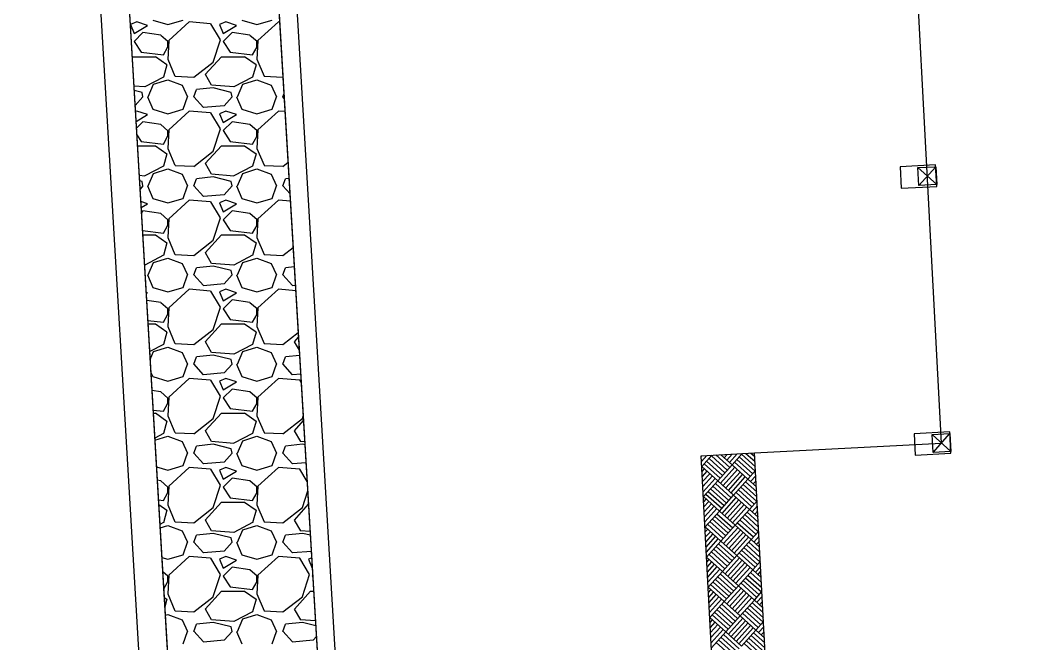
# Model space of a CAD drawing. Extents: x -31423 to 1909503, y -2344077 to 1640342.
# Drawn here: x 113341 to 124654, y -6140 to 860 of the extents above; entities that cross this region are included whole.
import ezdxf

# ---------------------------------------------------------------- set-up
doc = ezdxf.new("R2010")
doc.units = 0
for name, color, linetype in [('Level 1', 7, 'Continuous'), ('Level 13', 7, 'Continuous'), ('Level 14', 7, 'Continuous'), ('Level 15', 7, 'Continuous'), ('Level 17', 7, 'Continuous'), ('Level 18', 7, 'Continuous')]:
    doc.layers.add(name, color=color, linetype=linetype)

# ---------------------------------------------------------------- blocks, each defined once
blk = doc.blocks.new('COT220')
at = {"layer": 'Level 13'}
for p, q in [((-1100, 1100), (1100, 1100)), ((-1100, -1100), (-1100, 1100)), ((-1100, -1100), (1100, 1100)), ((1100, -1100), (-1100, 1100)), ((1100, 1100), (1100, -1100)), ((1100, -1100), (-1100, -1100))]:
    blk.add_line(p, q, dxfattribs=at)
at = {"layer": 'Level 18'}
for p, q in [((-1100, -1100), (-1100, 1100)), ((-1100, 1100), (1100, 1100)), ((1100, 1100), (1100, -1100)), ((1100, -1100), (-1100, -1100))]:
    blk.add_line(p, q, dxfattribs=at)
blk = doc.blocks.new('A$C7E8')
at = {"layer": 'Level 1'}
blk.add_lwpolyline([(12.33, 172.36), (6.34, 172.04), (0, 291.87), (5.99, 292.19)], dxfattribs=at)
at = {"layer": 'Level 13'}
for points in [[(22.32, 324.3), (22.44, 321.9), (26.44, 322.11), (26.31, 324.51)], [(23.9, 294.34), (24.03, 291.94), (28.02, 292.15), (27.9, 294.55)]]:
    blk.add_lwpolyline(points, close=True, dxfattribs=at)
at = {"layer": 'Level 14'}
for p, q in [((0, 291.8), (0.07, 291.87)), ((0.03, 291.23), (0.64, 291.9)), ((0.06, 290.67), (1.2, 291.93)), ((1.62, 291.96), (3.19, 290.55)), ((2.19, 291.99), (3.45, 290.85)), ((2.26, 291.92), (2.33, 291.99)), ((2.56, 291.65), (2.9, 292.02)), ((2.86, 291.38), (3.46, 292.05)), ((3.16, 291.11), (4.03, 292.08)), ((3.45, 290.85), (4.59, 292.11)), ((4.52, 292.04), (6.07, 290.64)), ((5.01, 292.14), (6.04, 291.21)), ((5.57, 292.17), (6.01, 291.77)), ((5.65, 292.09), (5.72, 292.17)), ((5.95, 291.83), (6.01, 291.89)), ((0.33, 290.96), (2.12, 289.36)), ((0.6, 291.26), (2.38, 289.66)), ((0.87, 291.56), (2.65, 289.95)), ((1.13, 291.86), (2.92, 290.25)), ((1.85, 289.06), (3.45, 290.85)), ((3.45, 290.85), (5.24, 289.24)), ((3.72, 291.14), (5.51, 289.54)), ((3.99, 291.44), (5.77, 289.84)), ((4.26, 291.74), (6.04, 290.13)), ((0.06, 290.67), (1.85, 289.06)), ((0.06, 290.67), (0.06, 290.67)), ((0.09, 290.1), (0.36, 290.4)), ((0.12, 289.54), (0.66, 290.13)), ((0.15, 288.97), (0.96, 289.86)), ((2.15, 288.79), (3.75, 290.58)), ((2.44, 288.53), (4.05, 290.31)), ((2.74, 288.26), (4.35, 290.04)), ((3.04, 287.99), (4.64, 289.78)), ((5.24, 289.24), (6.1, 290.2)), ((5.54, 288.97), (6.13, 289.63)), ((0.18, 288.41), (1.25, 289.6)), ((0.21, 287.84), (1.55, 289.33)), ((0.24, 287.28), (1.85, 289.06)), ((1.58, 288.76), (3.37, 287.16)), ((1.85, 289.06), (3.63, 287.46)), ((3.34, 287.72), (4.94, 289.51)), ((3.63, 287.46), (5.24, 289.24)), ((4.7, 288.65), (6.25, 287.25)), ((4.97, 288.94), (6.22, 287.82)), ((5.24, 289.24), (6.19, 288.38)), ((5.83, 288.71), (6.16, 289.07)), ((6.13, 288.44), (6.19, 288.5)), ((0.51, 287.57), (2.3, 285.97)), ((0.78, 287.87), (2.56, 286.27)), ((1.05, 288.17), (2.83, 286.56)), ((1.31, 288.47), (3.1, 286.86)), ((2.03, 285.67), (3.63, 287.46)), ((3.63, 287.46), (5.42, 285.85)), ((3.9, 287.75), (5.68, 286.15)), ((4.17, 288.05), (5.95, 286.45)), ((4.44, 288.35), (6.22, 286.74)), ((0.24, 287.28), (2.03, 285.67)), ((0.24, 287.28), (0.24, 287.28)), ((0.27, 286.71), (0.54, 287.01)), ((0.3, 286.15), (0.84, 286.74)), ((0.33, 285.58), (1.14, 286.47)), ((2.33, 285.4), (3.93, 287.19)), ((2.62, 285.14), (4.23, 286.92)), ((2.92, 284.87), (4.52, 286.65)), ((3.22, 284.6), (4.82, 286.39)), ((5.42, 285.85), (6.28, 286.81)), ((5.71, 285.58), (6.31, 286.24)), ((0.36, 285.02), (1.43, 286.21)), ((0.39, 284.45), (1.73, 285.94)), ((0.42, 283.89), (2.03, 285.67)), ((1.76, 285.37), (3.54, 283.77)), ((2.03, 285.67), (3.81, 284.07)), ((3.51, 284.33), (5.12, 286.12)), ((3.81, 284.07), (5.42, 285.85)), ((4.88, 285.26), (6.43, 283.86)), ((5.15, 285.55), (6.4, 284.43)), ((5.42, 285.85), (6.37, 284.99)), ((6.01, 285.32), (6.34, 285.68)), ((6.31, 285.05), (6.37, 285.11)), ((0.69, 284.18), (2.47, 282.58)), ((0.96, 284.48), (2.74, 282.88)), ((1.23, 284.78), (3.01, 283.17)), ((1.49, 285.08), (3.28, 283.47)), ((2.21, 282.28), (3.81, 284.07)), ((3.81, 284.07), (5.6, 282.46)), ((4.08, 284.36), (5.86, 282.76)), ((4.35, 284.66), (6.13, 283.06)), ((4.61, 284.96), (6.4, 283.35)), ((0.42, 283.89), (2.21, 282.28)), ((0.42, 283.89), (0.42, 283.89)), ((0.45, 283.32), (0.72, 283.62)), ((0.48, 282.76), (1.02, 283.35)), ((0.51, 282.19), (1.31, 283.08)), ((2.5, 282.01), (4.11, 283.8)), ((2.8, 281.75), (4.41, 283.53)), ((3.1, 281.48), (4.7, 283.26)), ((3.4, 281.21), (5, 283)), ((5.6, 282.46), (6.46, 283.42)), ((5.89, 282.19), (6.49, 282.85)), ((0.54, 281.63), (1.61, 282.82)), ((0.57, 281.06), (1.91, 282.55)), ((0.6, 280.5), (2.21, 282.28)), ((1.67, 281.69), (3.46, 280.08)), ((1.94, 281.98), (3.72, 280.38)), ((2.21, 282.28), (3.99, 280.68)), ((3.69, 280.94), (5.3, 282.73)), ((3.99, 280.68), (5.6, 282.46)), ((5.06, 281.87), (6.61, 280.47)), ((5.33, 282.16), (6.58, 281.04)), ((5.6, 282.46), (6.55, 281.6)), ((6.19, 281.93), (6.52, 282.29)), ((6.49, 281.66), (6.55, 281.72)), ((0.87, 280.8), (2.65, 279.19)), ((1.14, 281.09), (2.92, 279.49)), ((1.4, 281.39), (3.19, 279.79)), ((2.39, 278.89), (3.99, 280.68)), ((3.99, 280.68), (5.78, 279.07)), ((4.26, 280.97), (6.04, 279.37)), ((4.53, 281.27), (6.31, 279.67)), ((4.79, 281.57), (6.58, 279.96)), ((0.6, 280.5), (2.39, 278.89)), ((0.6, 280.5), (0.6, 280.5)), ((0.63, 279.93), (0.9, 280.23)), ((0.66, 279.37), (1.2, 279.96)), ((0.69, 278.8), (1.49, 279.7)), ((0.72, 278.24), (1.79, 279.43)), ((2.68, 278.63), (4.29, 280.41)), ((2.98, 278.36), (4.59, 280.14)), ((3.28, 278.09), (4.88, 279.87)), ((3.58, 277.82), (5.18, 279.61)), ((5.78, 279.07), (6.64, 280.03)), ((6.07, 278.8), (6.67, 279.46)), ((0.75, 277.67), (2.09, 279.16)), ((0.78, 277.11), (2.39, 278.89)), ((1.85, 278.3), (3.64, 276.69)), ((2.12, 278.6), (3.9, 276.99)), ((2.39, 278.89), (4.17, 277.29)), ((3.87, 277.56), (5.48, 279.34)), ((4.17, 277.29), (5.78, 279.07)), ((5.24, 278.48), (6.79, 277.08)), ((5.51, 278.78), (6.76, 277.65)), ((5.78, 279.07), (6.73, 278.21)), ((6.37, 278.54), (6.7, 278.9)), ((6.67, 278.27), (6.73, 278.33)), ((1.05, 277.41), (2.83, 275.8)), ((1.32, 277.7), (3.1, 276.1)), ((1.58, 278), (3.37, 276.4)), ((2.57, 275.5), (4.17, 277.29)), ((4.17, 277.29), (5.96, 275.68)), ((4.44, 277.59), (6.22, 275.98)), ((4.71, 277.88), (6.49, 276.28)), ((4.97, 278.18), (6.76, 276.58)), ((0.78, 277.11), (2.57, 275.5)), ((0.78, 277.11), (0.78, 277.11)), ((0.81, 276.54), (1.08, 276.84)), ((0.84, 275.98), (1.38, 276.57)), ((0.87, 275.41), (1.67, 276.31)), ((0.9, 274.85), (1.97, 276.04)), ((2.86, 275.24), (4.47, 277.02)), ((3.16, 274.97), (4.77, 276.75)), ((3.46, 274.7), (5.06, 276.49)), ((3.76, 274.43), (5.36, 276.22)), ((5.96, 275.68), (6.81, 276.64)), ((6.25, 275.42), (6.84, 276.07)), ((0.93, 274.28), (2.27, 275.77)), ((0.96, 273.72), (2.57, 275.5)), ((2.03, 274.91), (3.82, 273.3)), ((2.3, 275.21), (4.08, 273.6)), ((2.57, 275.5), (4.35, 273.9)), ((4.05, 274.17), (5.66, 275.95)), ((4.35, 273.9), (5.96, 275.68)), ((5.42, 275.09), (6.97, 273.69)), ((5.69, 275.39), (6.94, 274.26)), ((5.96, 275.68), (6.91, 274.82)), ((6.55, 275.15), (6.87, 275.51)), ((6.85, 274.88), (6.9, 274.94)), ((1.23, 274.02), (3.01, 272.41)), ((1.5, 274.31), (3.28, 272.71)), ((1.76, 274.61), (3.55, 273.01)), ((2.75, 272.11), (4.35, 273.9)), ((4.35, 273.9), (6.13, 272.29)), ((4.62, 274.2), (6.4, 272.59)), ((4.89, 274.49), (6.67, 272.89)), ((5.15, 274.79), (6.94, 273.19)), ((0.96, 273.72), (2.75, 272.11)), ((0.96, 273.72), (0.96, 273.72)), ((0.99, 273.15), (1.26, 273.45)), ((1.02, 272.59), (1.56, 273.18)), ((1.05, 272.02), (1.85, 272.92)), ((1.08, 271.46), (2.15, 272.65)), ((3.04, 271.85), (4.65, 273.63)), ((3.34, 271.58), (4.95, 273.36)), ((3.64, 271.31), (5.24, 273.1)), ((3.93, 271.04), (5.54, 272.83)), ((6.13, 272.29), (6.99, 273.25)), ((6.43, 272.03), (7.02, 272.68)), ((1.11, 270.89), (2.45, 272.38)), ((1.14, 270.33), (2.75, 272.11)), ((2.21, 271.52), (3.99, 269.91)), ((2.48, 271.82), (4.26, 270.21)), ((2.75, 272.11), (4.53, 270.51)), ((4.23, 270.78), (5.84, 272.56)), ((4.53, 270.51), (6.13, 272.29)), ((5.6, 271.7), (7.15, 270.3)), ((5.87, 272), (7.12, 270.87)), ((6.13, 272.29), (7.09, 271.43)), ((6.73, 271.76), (7.05, 272.12)), ((7.03, 271.49), (7.08, 271.55)), ((1.68, 270.92), (3.46, 269.32)), ((1.94, 271.22), (3.73, 269.62)), ((4.8, 270.81), (6.58, 269.2)), ((5.06, 271.1), (6.85, 269.5)), ((5.33, 271.4), (7.12, 269.8))]:
    blk.add_line(p, q, dxfattribs=at)
at = {"layer": 'Level 15'}
blk.add_lwpolyline([(26.96, 293.3), (17.92, 464.06), (169.71, 472.09), (178.75, 301.33), (199.72, 302.44), (206.06, 182.61), (185.09, 181.5), (194.13, 10.74), (42.34, 2.7), (33.3, 173.47), (12.33, 172.36), (5.99, 292.19), (26.96, 293.3)], dxfattribs=at)
at = {"layer": 'Level 13', "xscale": 0.0009090909078647665, "yscale": 0.0009090909097722032, "rotation": -86.97039648280014}
for p in [(25.38, 323.26), (26.96, 293.3)]:
    blk.add_blockref('COT220', p, dxfattribs=at)

msp = doc.modelspace()

# ---------------------------------------------------------------- linework, layer by layer
at = {"layer": 'Level 14'}
for p, q in [((114650, 840), (114580, 810)), ((114580, 810), (114620, 710)), ((114620, 710), (114770, 800)), ((114770, 800), (114650, 840)), ((114830, 860), (115000, 810)), ((115000, 810), (115170, 860)), ((115240, 840), (115010, 630)), ((115480, 820), (115240, 840)), ((115591, 640), (115481, 820)), ((115650, 840), (115580, 810)), ((115580, 810), (115620, 710)), ((115620, 710), (115770, 800)), ((115770, 800), (115650, 840)), ((115830, 860), (116000, 810)), ((116000, 810), (116170, 860)), ((116240, 840), (116010, 630)), ((116256, 839), (116240, 840)), ((114720, 720), (114620, 620)), ((114920, 690), (114720, 720)), ((115001, 619), (114921, 689)), ((115720, 720), (115620, 620)), ((115920, 690), (115720, 720)), ((116001, 619), (115921, 689)), ((114591, 640), (114587, 646)), ((114588, 634), (114590, 640)), ((114620, 620), (114700, 500)), ((115010, 630), (115000, 420)), ((115000, 560), (115000, 620)), ((115510, 390), (115590, 640)), ((115620, 620), (115700, 500)), ((116010, 630), (116000, 420)), ((116000, 560), (116000, 620)), ((114700, 500), (114950, 470)), ((114951, 470), (115001, 560)), ((115700, 500), (115950, 470)), ((115951, 470), (116001, 560)), ((114599, 450), (114600, 450)), ((114600, 450), (114860, 450)), ((114860, 451), (114990, 361)), ((114990, 360), (114950, 220)), ((114999, 421), (115079, 231)), ((115290, 219), (115510, 389)), ((115420, 250), (115600, 450)), ((115600, 450), (115860, 450)), ((115860, 451), (115990, 361)), ((115990, 360), (115950, 220)), ((115999, 421), (116079, 231)), ((115080, 230), (115290, 220)), ((115491, 130), (115421, 250)), ((116080, 230), (116290, 220)), ((114740, 110), (114619, 120)), ((114950, 221), (114740, 111)), ((114780, 0), (114840, 140)), ((114840, 140), (115000, 190)), ((115000, 190), (115160, 130)), ((115160, 130), (115220, 0)), ((115740, 110), (115490, 130)), ((115950, 221), (115740, 111)), ((115780, 0), (115840, 140)), ((115840, 140), (116000, 190)), ((116000, 190), (116160, 130)), ((116160, 130), (116220, 0)), ((116290, 219), (116293, 221)), ((114710, 50), (114621, 72)), ((114720, 0), (114632, -98)), ((114720, 0), (114710, 50)), ((114770, 0), (114830, -140)), ((115170, -140), (115220, 0)), ((115290, 0), (115320, 80)), ((115400, -119), (115290, 1)), ((115510, 100), (115320, 80)), ((115710, 50), (115510, 100)), ((115720, 0), (115630, -100)), ((115720, 0), (115710, 50)), ((115770, 0), (115830, -140)), ((116170, -140), (116220, 0)), ((116290, 0), (116304, 38)), ((116307, -18), (116290, 1)), ((115630, -100), (115400, -120)), ((114650, -160), (114636, -166)), ((114642, -277), (114770, -200)), ((114770, -200), (114650, -160)), ((114830, -140), (115000, -190)), ((115000, -190), (115170, -140)), ((115240, -160), (115010, -370)), ((115480, -180), (115240, -160)), ((115591, -360), (115481, -180)), ((115650, -160), (115580, -190)), ((115580, -190), (115620, -290)), ((115620, -290), (115770, -200)), ((115770, -200), (115650, -160)), ((115830, -140), (116000, -190)), ((116000, -190), (116170, -140)), ((116240, -160), (116010, -370)), ((116316, -166), (116240, -160)), ((114720, -280), (114647, -353)), ((114920, -310), (114720, -280)), ((115001, -381), (114921, -311)), ((115720, -280), (115620, -380)), ((115920, -310), (115720, -280)), ((116001, -381), (115921, -311)), ((114651, -427), (114700, -500)), ((114951, -530), (115001, -440)), ((115010, -370), (115000, -580)), ((115000, -440), (115000, -380)), ((115510, -610), (115590, -360)), ((115620, -380), (115700, -500)), ((115951, -530), (116001, -440)), ((116010, -370), (116000, -580)), ((116000, -440), (116000, -380)), ((114658, -550), (114860, -550)), ((114700, -500), (114950, -530)), ((114860, -549), (114990, -639)), ((115420, -750), (115600, -550)), ((115600, -550), (115860, -550)), ((115700, -500), (115950, -530)), ((115860, -549), (115990, -639)), ((114990, -640), (114950, -780)), ((114999, -579), (115079, -769)), ((115290, -781), (115510, -611)), ((115990, -640), (115950, -780)), ((115999, -579), (116079, -769)), ((114950, -779), (114740, -889)), ((115080, -770), (115290, -780)), ((115491, -870), (115421, -750)), ((115950, -779), (115740, -889)), ((116080, -770), (116290, -780)), ((116290, -781), (116350, -735)), ((114740, -890), (114678, -885)), ((114780, -1000), (114840, -860)), ((114840, -860), (115000, -810)), ((115000, -810), (115160, -870)), ((115160, -870), (115220, -1000)), ((115510, -900), (115320, -920)), ((115740, -890), (115490, -870)), ((115710, -950), (115510, -900)), ((115780, -1000), (115840, -860)), ((115840, -860), (116000, -810)), ((116000, -810), (116160, -870)), ((116160, -870), (116220, -1000)), ((114710, -950), (114682, -943)), ((114720, -1000), (114687, -1036)), ((114720, -1000), (114710, -950)), ((114770, -1000), (114830, -1140)), ((115170, -1140), (115220, -1000)), ((115290, -1000), (115320, -920)), ((115400, -1119), (115290, -999)), ((115720, -1000), (115630, -1100)), ((115720, -1000), (115710, -950)), ((115770, -1000), (115830, -1140)), ((116170, -1140), (116220, -1000)), ((116290, -1000), (116320, -920)), ((116371, -1088), (116290, -999)), ((116361, -916), (116320, -920)), ((115630, -1100), (115400, -1120)), ((114770, -1200), (114696, -1175)), ((114700, -1242), (114770, -1200)), ((114830, -1140), (115000, -1190)), ((115000, -1190), (115170, -1140)), ((115240, -1160), (115010, -1370)), ((115480, -1180), (115240, -1160)), ((115591, -1360), (115481, -1180)), ((115650, -1160), (115580, -1190)), ((115580, -1190), (115620, -1290)), ((115620, -1290), (115770, -1200)), ((115770, -1200), (115650, -1160)), ((115830, -1140), (116000, -1190)), ((116000, -1190), (116170, -1140)), ((116240, -1160), (116010, -1370)), ((116376, -1171), (116240, -1160)), ((114720, -1280), (114703, -1297)), ((114920, -1310), (114720, -1280)), ((115001, -1381), (114921, -1311)), ((115720, -1280), (115620, -1380)), ((115920, -1310), (115720, -1280)), ((116001, -1381), (115921, -1311)), ((114951, -1530), (115001, -1440)), ((115010, -1370), (115000, -1580)), ((115000, -1440), (115000, -1380)), ((115510, -1610), (115590, -1360)), ((115620, -1380), (115700, -1500)), ((115951, -1530), (116001, -1440)), ((116010, -1370), (116000, -1580)), ((116000, -1440), (116000, -1380)), ((114715, -1502), (114950, -1530)), ((114718, -1550), (114860, -1550)), ((114860, -1549), (114990, -1639)), ((114999, -1579), (115079, -1769)), ((115420, -1750), (115600, -1550)), ((115600, -1550), (115860, -1550)), ((115700, -1500), (115950, -1530)), ((115860, -1549), (115990, -1639)), ((115999, -1579), (116079, -1769)), ((114990, -1640), (114950, -1780)), ((115290, -1781), (115510, -1611)), ((115990, -1640), (115950, -1780)), ((116290, -1781), (116407, -1691)), ((114950, -1779), (114740, -1889)), ((115000, -1810), (115160, -1870)), ((115080, -1770), (115290, -1780)), ((115491, -1870), (115421, -1750)), ((115950, -1779), (115740, -1889)), ((116000, -1810), (116160, -1870)), ((116080, -1770), (116290, -1780)), ((114740, -1890), (114738, -1890)), ((114780, -2000), (114840, -1860)), ((114840, -1860), (115000, -1810)), ((115160, -1870), (115220, -2000)), ((115290, -2000), (115320, -1920)), ((115510, -1900), (115320, -1920)), ((115740, -1890), (115490, -1870)), ((115710, -1950), (115510, -1900)), ((115780, -2000), (115840, -1860)), ((115840, -1860), (116000, -1810)), ((116160, -1870), (116220, -2000)), ((116290, -2000), (116320, -1920)), ((116420, -1909), (116320, -1920)), ((114770, -2000), (114830, -2140)), ((115170, -2140), (115220, -2000)), ((115400, -2119), (115290, -1999)), ((115720, -2000), (115630, -2100)), ((115720, -2000), (115710, -1950)), ((115770, -2000), (115830, -2140)), ((116170, -2140), (116220, -2000)), ((116400, -2119), (116290, -1999)), ((114830, -2140), (115000, -2190)), ((115000, -2190), (115170, -2140)), ((115630, -2100), (115400, -2120)), ((115830, -2140), (116000, -2190)), ((116000, -2190), (116170, -2140)), ((116433, -2117), (116400, -2120)), ((114770, -2200), (114756, -2195)), ((114757, -2208), (114770, -2200)), ((115240, -2160), (115010, -2370)), ((115480, -2180), (115240, -2160)), ((115591, -2360), (115481, -2180)), ((115650, -2160), (115580, -2190)), ((115580, -2190), (115620, -2290)), ((115620, -2290), (115770, -2200)), ((115770, -2200), (115650, -2160)), ((116240, -2160), (116010, -2370)), ((116436, -2176), (116240, -2160)), ((114920, -2310), (114762, -2286)), ((115001, -2381), (114921, -2311)), ((115010, -2370), (115000, -2580)), ((115510, -2610), (115590, -2360)), ((115720, -2280), (115620, -2380)), ((115920, -2310), (115720, -2280)), ((116001, -2381), (115921, -2311)), ((116010, -2370), (116000, -2580)), ((114951, -2530), (115001, -2440)), ((115000, -2440), (115000, -2380)), ((115620, -2380), (115700, -2500)), ((115951, -2530), (116001, -2440)), ((116000, -2440), (116000, -2380)), ((114775, -2509), (114950, -2530)), ((114777, -2550), (114860, -2550)), ((114860, -2549), (114990, -2639)), ((114999, -2579), (115079, -2769)), ((115420, -2750), (115600, -2550)), ((115600, -2550), (115860, -2550)), ((115700, -2500), (115950, -2530)), ((115860, -2549), (115990, -2639)), ((115999, -2579), (116079, -2769)), ((114990, -2640), (114950, -2780)), ((115290, -2781), (115510, -2611)), ((115990, -2640), (115950, -2780)), ((116290, -2781), (116464, -2647)), ((116420, -2750), (116467, -2697)), ((114950, -2779), (114796, -2860)), ((114840, -2860), (115000, -2810)), ((115000, -2810), (115160, -2870)), ((115080, -2770), (115290, -2780)), ((115491, -2870), (115421, -2750)), ((115950, -2779), (115740, -2889)), ((115840, -2860), (116000, -2810)), ((116000, -2810), (116160, -2870)), ((116080, -2770), (116290, -2780)), ((116476, -2845), (116421, -2750)), ((114801, -2950), (114840, -2860)), ((115160, -2870), (115220, -3000)), ((115290, -3000), (115320, -2920)), ((115510, -2900), (115320, -2920)), ((115740, -2890), (115490, -2870)), ((115710, -2950), (115510, -2900)), ((115780, -3000), (115840, -2860)), ((116160, -2870), (116220, -3000)), ((116290, -3000), (116320, -2920)), ((116480, -2903), (116320, -2920)), ((115170, -3140), (115220, -3000)), ((115400, -3119), (115290, -2999)), ((115720, -3000), (115630, -3100)), ((115720, -3000), (115710, -2950)), ((115770, -3000), (115830, -3140)), ((116170, -3140), (116220, -3000)), ((116400, -3119), (116290, -2999)), ((114809, -3093), (114830, -3140)), ((114830, -3140), (115000, -3190)), ((115000, -3190), (115170, -3140)), ((115240, -3160), (115010, -3370)), ((115480, -3180), (115240, -3160)), ((115630, -3100), (115400, -3120)), ((115650, -3160), (115580, -3190)), ((115770, -3200), (115650, -3160)), ((115830, -3140), (116000, -3190)), ((116000, -3190), (116170, -3140)), ((116240, -3160), (116010, -3370)), ((116480, -3180), (116240, -3160)), ((116492, -3112), (116400, -3120)), ((115591, -3360), (115481, -3180)), ((115580, -3190), (115620, -3290)), ((115620, -3290), (115770, -3200)), ((115720, -3280), (115620, -3380)), ((115920, -3310), (115720, -3280)), ((116498, -3207), (116481, -3180)), ((114920, -3310), (114821, -3295)), ((115001, -3381), (114921, -3311)), ((115010, -3370), (115000, -3580)), ((115000, -3440), (115000, -3380)), ((115510, -3610), (115590, -3360)), ((115620, -3380), (115700, -3500)), ((116001, -3381), (115921, -3311)), ((116010, -3370), (116000, -3580)), ((116000, -3440), (116000, -3380)), ((114951, -3530), (115001, -3440)), ((115700, -3500), (115950, -3530)), ((115951, -3530), (116001, -3440)), ((114835, -3516), (114950, -3530)), ((114837, -3550), (114860, -3550)), ((114860, -3549), (114990, -3639)), ((114999, -3579), (115079, -3769)), ((115290, -3781), (115510, -3611)), ((115420, -3750), (115600, -3550)), ((115600, -3550), (115860, -3550)), ((115860, -3549), (115990, -3639)), ((115999, -3579), (116079, -3769)), ((116290, -3781), (116510, -3611)), ((116510, -3610), (116520, -3579)), ((114990, -3640), (114950, -3780)), ((115990, -3640), (115950, -3780)), ((116420, -3750), (116523, -3634)), ((114950, -3779), (114853, -3830)), ((114855, -3855), (115000, -3810)), ((115000, -3810), (115160, -3870)), ((115080, -3770), (115290, -3780)), ((115491, -3870), (115421, -3750)), ((115950, -3779), (115740, -3889)), ((115840, -3860), (116000, -3810)), ((116000, -3810), (116160, -3870)), ((116080, -3770), (116290, -3780)), ((116491, -3870), (116421, -3750)), ((115160, -3870), (115220, -4000)), ((115290, -4000), (115320, -3920)), ((115510, -3900), (115320, -3920)), ((115740, -3890), (115490, -3870)), ((115710, -3950), (115510, -3900)), ((115720, -4000), (115710, -3950)), ((115780, -4000), (115840, -3860)), ((116160, -3870), (116220, -4000)), ((116290, -4000), (116320, -3920)), ((116510, -3900), (116320, -3920)), ((116538, -3874), (116490, -3870)), ((116540, -3907), (116510, -3900)), ((115170, -4140), (115220, -4000)), ((115400, -4119), (115290, -3999)), ((115720, -4000), (115630, -4100)), ((115770, -4000), (115830, -4140)), ((116170, -4140), (116220, -4000)), ((116400, -4119), (116290, -3999)), ((114872, -4153), (115000, -4190)), ((115000, -4190), (115170, -4140)), ((115240, -4160), (115010, -4370)), ((115480, -4180), (115240, -4160)), ((115630, -4100), (115400, -4120)), ((115591, -4360), (115481, -4180)), ((115650, -4160), (115580, -4190)), ((115770, -4200), (115650, -4160)), ((115830, -4140), (116000, -4190)), ((116000, -4190), (116170, -4140)), ((116240, -4160), (116010, -4370)), ((116480, -4180), (116240, -4160)), ((116552, -4107), (116400, -4120)), ((116564, -4316), (116481, -4180)), ((115580, -4190), (115620, -4290)), ((115620, -4290), (115770, -4200)), ((115720, -4280), (115620, -4380)), ((115920, -4310), (115720, -4280)), ((114920, -4310), (114881, -4304)), ((115001, -4381), (114921, -4311)), ((115010, -4370), (115000, -4580)), ((115000, -4440), (115000, -4380)), ((115510, -4610), (115590, -4360)), ((115620, -4380), (115700, -4500)), ((116001, -4381), (115921, -4311)), ((116010, -4370), (116000, -4580)), ((116000, -4440), (116000, -4380)), ((114894, -4523), (114950, -4530)), ((114951, -4530), (115001, -4440)), ((115700, -4500), (115950, -4530)), ((115951, -4530), (116001, -4440)), ((116510, -4610), (116570, -4422)), ((114897, -4576), (114990, -4639)), ((114999, -4579), (115079, -4769)), ((115290, -4781), (115510, -4611)), ((115420, -4750), (115600, -4550)), ((115600, -4550), (115860, -4550)), ((115860, -4549), (115990, -4639)), ((115999, -4579), (116079, -4769)), ((116290, -4781), (116510, -4611)), ((116420, -4750), (116579, -4572)), ((114990, -4640), (114950, -4780)), ((115491, -4870), (115421, -4750)), ((115990, -4640), (115950, -4780)), ((116491, -4870), (116421, -4750)), ((114950, -4779), (114911, -4800)), ((114913, -4837), (115000, -4810)), ((115000, -4810), (115160, -4870)), ((115080, -4770), (115290, -4780)), ((115950, -4779), (115740, -4889)), ((115780, -5000), (115840, -4860)), ((115840, -4860), (116000, -4810)), ((116000, -4810), (116160, -4870)), ((116080, -4770), (116290, -4780)), ((115160, -4870), (115220, -5000)), ((115290, -5000), (115320, -4920)), ((115510, -4900), (115320, -4920)), ((115740, -4890), (115490, -4870)), ((115710, -4950), (115510, -4900)), ((115720, -5000), (115710, -4950)), ((116160, -4870), (116220, -5000)), ((116290, -5000), (116320, -4920)), ((116510, -4900), (116320, -4920)), ((116598, -4879), (116490, -4870)), ((116600, -4922), (116510, -4900)), ((115170, -5140), (115220, -5000)), ((115400, -5119), (115290, -4999)), ((115720, -5000), (115630, -5100)), ((115770, -5000), (115830, -5140)), ((116170, -5140), (116220, -5000)), ((116400, -5119), (116290, -4999)), ((114933, -5170), (115000, -5190)), ((115000, -5190), (115170, -5140)), ((115240, -5160), (115010, -5370)), ((115480, -5180), (115240, -5160)), ((115630, -5100), (115400, -5120)), ((115591, -5360), (115481, -5180)), ((115650, -5160), (115580, -5190)), ((115580, -5190), (115620, -5290)), ((115620, -5290), (115770, -5200)), ((115770, -5200), (115650, -5160)), ((115830, -5140), (116000, -5190)), ((116000, -5190), (116170, -5140)), ((116240, -5160), (116010, -5370)), ((116480, -5180), (116240, -5160)), ((116611, -5102), (116400, -5120)), ((116591, -5360), (116481, -5180)), ((116615, -5175), (116580, -5190)), ((116580, -5190), (116620, -5290)), ((115720, -5280), (115620, -5380)), ((115920, -5310), (115720, -5280)), ((116001, -5381), (115921, -5311)), ((116620, -5290), (116622, -5289)), ((115001, -5381), (114942, -5330)), ((115010, -5370), (115000, -5580)), ((115000, -5440), (115000, -5380)), ((115510, -5610), (115590, -5360)), ((115620, -5380), (115700, -5500)), ((116010, -5370), (116000, -5580)), ((116000, -5440), (116000, -5380)), ((116510, -5610), (116590, -5360)), ((116627, -5373), (116620, -5380)), ((116620, -5380), (116628, -5393)), ((114954, -5524), (115001, -5440)), ((115700, -5500), (115950, -5530)), ((115951, -5530), (116001, -5440)), ((114959, -5618), (114990, -5639)), ((114990, -5640), (114966, -5726)), ((114999, -5579), (115079, -5769)), ((115290, -5781), (115510, -5611)), ((115420, -5750), (115600, -5550)), ((115600, -5550), (115860, -5550)), ((115860, -5549), (115990, -5639)), ((115990, -5640), (115950, -5780)), ((115999, -5579), (116079, -5769)), ((116290, -5781), (116510, -5611)), ((116420, -5750), (116600, -5550)), ((116600, -5550), (116638, -5550)), ((115491, -5870), (115421, -5750)), ((116491, -5870), (116421, -5750)), ((114971, -5819), (115000, -5810)), ((115000, -5810), (115160, -5870)), ((115080, -5770), (115290, -5780)), ((115160, -5870), (115220, -6000)), ((115740, -5890), (115490, -5870)), ((115950, -5779), (115740, -5889)), ((115780, -6000), (115840, -5860)), ((115840, -5860), (116000, -5810)), ((116000, -5810), (116160, -5870)), ((116080, -5770), (116290, -5780)), ((116160, -5870), (116220, -6000)), ((116658, -5883), (116490, -5870)), ((115290, -6000), (115320, -5920)), ((115510, -5900), (115320, -5920)), ((115710, -5950), (115510, -5900)), ((115720, -6000), (115710, -5950)), ((116290, -6000), (116320, -5920)), ((116510, -5900), (116320, -5920)), ((116661, -5938), (116510, -5900)), ((115170, -6140), (115220, -6000)), ((115400, -6119), (115290, -5999)), ((115630, -6100), (115400, -6120)), ((115720, -6000), (115630, -6100)), ((115770, -6000), (115830, -6140)), ((116170, -6140), (116220, -6000)), ((116400, -6119), (116290, -5999)), ((116630, -6100), (116400, -6120)), ((116668, -6057), (116630, -6100))]:
    msp.add_line(p, q, dxfattribs=at)
at = {"layer": 'Level 15'}
for p, q in [((116738, -7222), (115338, 16345)), ((116949, -7410), (115538, 16356)), ((114741, -7341), (113341, 16226))]:
    msp.add_line(p, q, dxfattribs=at)
msp.add_lwpolyline([(115330, 16344), (113661, 16245), (115061, -7322), (116738, -7222)], close=True, dxfattribs=at)
at = {"layer": 'Level 17'}
msp.add_line((115061, -7322), (113661, 16245), dxfattribs=at)

# ---------------------------------------------------------------- block references
at = {"layer": 'Level 1', "xscale": 100, "yscale": 100}
msp.add_blockref('A$C7E8', (120988, -33216), dxfattribs=at)

doc.saveas('drawing.dxf')
